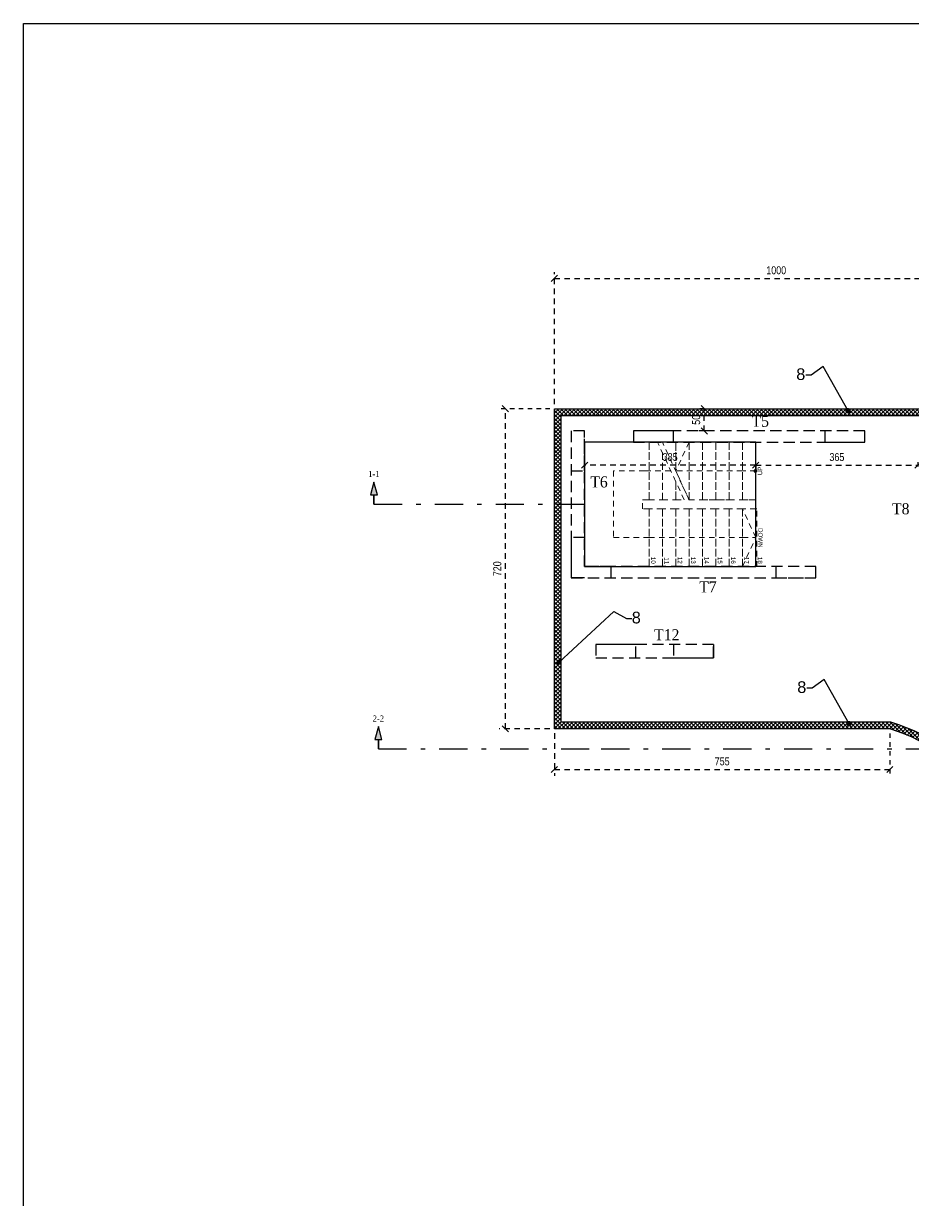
# Model space of a CAD drawing. Header units: millimetres. Extents: x -2171 to 1563, y -1758 to -1505.
# Drawn here: x 685.3 to 705.32, y -1616.72 to -1590.25 of the extents above; entities that cross this region are included whole.
import ezdxf
from ezdxf.enums import TextEntityAlignment as Align

# ---------------------------------------------------------------- set-up
doc = ezdxf.new("R2010")
doc.units = ezdxf.units.MM
doc.header["$PDMODE"] = 32
for name, pattern in [('DASHDOT', [25.4, 12.7, -6.35, 0, -6.35]), ('DASHED2', [0.375, 0.25, -0.125]), ('HIDDEN', [0.375, 0.25, -0.125]), ('HIDDEN2', [0.1875, 0.125, -0.0625])]:
    doc.linetypes.add(name, pattern=pattern)
doc.layers.get('Defpoints').update_dxf_attribs({"color": 6})
for name, color, linetype in [('-S-AKSONES', 50, 'DASHDOT'), ('-S_TEXT', 3, 'Continuous'), ('DIASTASEIS', 7, 'Continuous'), ('Geo_Beam', 7, 'Continuous'), ('Geo_Col', 7, 'Continuous'), ('Geo_Lines', 7, 'Continuous'), ('Geo_Lines_3', 7, 'Continuous'), ('Sect_Line_Symbol', 7, 'Continuous'), ('STAIRS', 9, 'Continuous'), ('STITHAIO', 94, 'Continuous'), ('Text_Col_-1', 7, 'Continuous')]:
    doc.layers.add(name, color=color, linetype=linetype)
doc.layers.add('A-ANNO-DIMS', color=1, linetype='Continuous', lineweight=9)
doc.styles.add('1-100', font='arial.ttf', dxfattribs={"width": 0.8})
doc.styles.add('ag', font='arial.ttf', dxfattribs={"height": 0.25})
doc.styles.add('GENERATED_STYLE_1', font='arial.ttf')
doc.styles.add('S1TmsNwRmn11_b_934_161', font='times.ttf', dxfattribs={"width": 0.933629, "height": 0.001087})
doc.styles.add('S1TmsNwRmn1359_b_934_161', font='times.ttf', dxfattribs={"width": 0.933629, "height": 0.135937})
doc.dimstyles.new('CHRISTOFOROS', dxfattribs={"dimscale": 0.2, "dimtxt": 0.25, "dimasz": 0.6, "dimexe": 0, "dimexo": 0, "dimgap": 0, "dimtad": 0, "dimdec": 0, "dimlfac": 100, "dimzin": 0, "dimdsep": 46, "dimtxsty": 'ag', "dimblk": 'ARCHTICK', "dimcen": 0, "dimclrd": 256, "dimclre": 256, "dimclrt": 1, "dimaunit": 1, "dimadec": 0, "dimazin": 0, "dimtfac": 1, "dimtdec": 0, "dimtofl": 0, "dimtmove": 0, "dimatfit": 3, "dimfxl": 1, "dimtolj": 1, "dimtzin": 0, "dimlwd": -1, "dimlwe": -1, "dimarcsym": 0})
doc.dimstyles.new('Copy of 1-100', dxfattribs={"dimtxt": 0.18, "dimasz": 0.14, "dimexe": 0.14, "dimexo": 0.1, "dimgap": 0.09, "dimtad": 1, "dimdec": 0, "dimlfac": 100, "dimrnd": 5, "dimzin": 5, "dimdsep": 46, "dimtxsty": '1-100', "dimblk": 'OBLIQUE', "dimcen": 0.09, "dimclrd": 1, "dimclre": 1, "dimclrt": 2, "dimadec": 0, "dimazin": 0, "dimtfac": 1, "dimtdec": 0, "dimtix": 1, "dimtmove": 2, "dimatfit": 3, "dimfxl": 5, "dimfxlon": 1, "dimtolj": 1, "dimtzin": 5, "dimarcsym": 0})

# ---------------------------------------------------------------- blocks, each defined once
blk = doc.blocks.new('_Oblique')
at = {"color": 0, "linetype": 'ByBlock', "lineweight": -2}
blk.add_line((-0.5, -0.5), (0.5, 0.5), dxfattribs=at)
blk = doc.blocks.new('*D1354')
at = {"layer": 'A-ANNO-DIMS', "color": 1, "linetype": 'HIDDEN', "lineweight": -2, "ltscale": 0.5, "transparency": 16777216}
blk.add_line((701.771, -1600.152), (701.771, -1600.322), dxfattribs=at)
at = {"layer": 'A-ANNO-DIMS', "color": 1, "linetype": 'DASHED2', "lineweight": -2, "ltscale": 0.5, "transparency": 16777216}
blk.add_line((701.771, -1600.182), (705.421, -1600.182), dxfattribs=at)
at = {"layer": 'A-ANNO-DIMS', "color": 1, "linetype": 'HIDDEN2', "lineweight": -2, "ltscale": 0.5, "transparency": 16777216}
blk.add_line((705.421, -1600.212), (705.421, -1600.042), dxfattribs=at)
at = {"layer": 'Defpoints', "color": 0, "ltscale": 0.5, "transparency": 16777216}
for p in [(701.771, -1600.052), (705.421, -1600.182), (705.421, -1600.312)]:
    blk.add_point(p, dxfattribs=at)
at = {"layer": 'A-ANNO-DIMS', "color": 1, "lineweight": -2, "ltscale": 0.5, "transparency": 16777216, "xscale": 0.14, "yscale": 0.14, "zscale": 0.14, "rotation": 180}
blk.add_blockref('_Oblique', (701.771, -1600.182), dxfattribs=at)
at = {"layer": 'A-ANNO-DIMS', "color": 1, "lineweight": -2, "ltscale": 0.5, "transparency": 16777216, "xscale": 0.14, "yscale": 0.14, "zscale": 0.14}
blk.add_blockref('_Oblique', (705.421, -1600.182), dxfattribs=at)
at = {"layer": 'A-ANNO-DIMS', "color": 2, "ltscale": 0.5, "transparency": 16777216, "insert": (703.596, -1600), "char_height": 0.18, "attachment_point": 5, "style": '1-100'}
blk.add_mtext('\\A1;365', dxfattribs=at)
blk = doc.blocks.new('*D1367')
at = {"layer": 'Defpoints', "color": 0, "ltscale": 0.5, "transparency": 16777216}
for p in [(700.613, -1598.912), (700.681, -1598.912), (700.681, -1599.412)]:
    blk.add_point(p, dxfattribs=at)
at = {"layer": 'DIASTASEIS', "color": 1, "linetype": 'HIDDEN2', "lineweight": -2, "ltscale": 0.5, "transparency": 16777216}
blk.add_line((700.613, -1598.912), (700.473, -1598.912), dxfattribs=at)
at = {"layer": 'DIASTASEIS', "color": 1, "linetype": 'DASHED2', "lineweight": -2, "ltscale": 0.5, "transparency": 16777216}
blk.add_line((700.613, -1599.412), (700.613, -1598.912), dxfattribs=at)
at = {"layer": 'DIASTASEIS', "color": 1, "linetype": 'HIDDEN', "lineweight": -2, "ltscale": 0.5, "transparency": 16777216}
blk.add_line((700.613, -1599.412), (700.473, -1599.412), dxfattribs=at)
at = {"layer": 'DIASTASEIS', "color": 1, "lineweight": -2, "ltscale": 0.5, "transparency": 16777216, "xscale": 0.14, "yscale": 0.14, "zscale": 0.14}
for p, rotation in [((700.613, -1598.912), 90), ((700.613, -1599.412), 270)]:
    blk.add_blockref('_Oblique', p, dxfattribs=dict(at, rotation=rotation))
at = {"layer": 'DIASTASEIS', "color": 2, "ltscale": 0.5, "transparency": 16777216, "insert": (700.431, -1599.162), "char_height": 0.18, "attachment_point": 5, "rotation": 90, "style": '1-100'}
blk.add_mtext('\\A1;50', dxfattribs=at)
blk = doc.blocks.new('*D1369')
at = {"layer": 'A-ANNO-DIMS', "color": 1, "linetype": 'HIDDEN2', "lineweight": -2, "ltscale": 0.5, "transparency": 16777216}
blk.add_line((697.921, -1600.212), (697.921, -1600.042), dxfattribs=at)
at = {"layer": 'A-ANNO-DIMS', "color": 1, "linetype": 'DASHED2', "lineweight": -2, "ltscale": 0.5, "transparency": 16777216}
blk.add_line((701.771, -1600.182), (697.921, -1600.182), dxfattribs=at)
at = {"layer": 'A-ANNO-DIMS', "color": 1, "linetype": 'HIDDEN', "lineweight": -2, "ltscale": 0.5, "transparency": 16777216}
blk.add_line((701.771, -1600.152), (701.771, -1600.322), dxfattribs=at)
at = {"layer": 'Defpoints', "color": 0, "ltscale": 0.5, "transparency": 16777216}
for p in [(697.921, -1600.182), (701.771, -1600.052), (697.921, -1600.312)]:
    blk.add_point(p, dxfattribs=at)
at = {"layer": 'A-ANNO-DIMS', "color": 1, "lineweight": -2, "ltscale": 0.5, "transparency": 16777216, "xscale": 0.14, "yscale": 0.14, "zscale": 0.14, "rotation": 180}
blk.add_blockref('_Oblique', (697.921, -1600.182), dxfattribs=at)
at = {"layer": 'A-ANNO-DIMS', "color": 1, "lineweight": -2, "ltscale": 0.5, "transparency": 16777216, "xscale": 0.14, "yscale": 0.14, "zscale": 0.14}
blk.add_blockref('_Oblique', (701.771, -1600.182), dxfattribs=at)
at = {"layer": 'A-ANNO-DIMS', "color": 2, "ltscale": 0.5, "transparency": 16777216, "insert": (699.846, -1600), "char_height": 0.18, "attachment_point": 5, "style": '1-100'}
blk.add_mtext('\\A1;385', dxfattribs=at)
blk = doc.blocks.new('*D1370')
at = {"layer": 'Defpoints', "color": 0, "ltscale": 0.5, "transparency": 16777216}
for p in [(707.221, -1595.982), (697.241, -1598.912), (707.221, -1598.912)]:
    blk.add_point(p, dxfattribs=at)
at = {"layer": 'DIASTASEIS', "color": 1, "linetype": 'HIDDEN', "lineweight": -2, "ltscale": 0.5, "transparency": 16777216}
blk.add_line((697.241, -1598.812), (697.241, -1595.842), dxfattribs=at)
at = {"layer": 'DIASTASEIS', "color": 1, "linetype": 'DASHED2', "lineweight": -2, "ltscale": 0.5, "transparency": 16777216}
blk.add_line((697.241, -1595.982), (707.221, -1595.982), dxfattribs=at)
at = {"layer": 'DIASTASEIS', "color": 1, "linetype": 'HIDDEN2', "lineweight": -2, "ltscale": 0.5, "transparency": 16777216}
blk.add_line((707.221, -1598.812), (707.221, -1595.842), dxfattribs=at)
at = {"layer": 'DIASTASEIS', "color": 1, "lineweight": -2, "ltscale": 0.5, "transparency": 16777216, "xscale": 0.14, "yscale": 0.14, "zscale": 0.14, "rotation": 180}
blk.add_blockref('_Oblique', (697.241, -1595.982), dxfattribs=at)
at = {"layer": 'DIASTASEIS', "color": 1, "lineweight": -2, "ltscale": 0.5, "transparency": 16777216, "xscale": 0.14, "yscale": 0.14, "zscale": 0.14}
blk.add_blockref('_Oblique', (707.221, -1595.982), dxfattribs=at)
at = {"layer": 'DIASTASEIS', "color": 2, "ltscale": 0.5, "transparency": 16777216, "insert": (702.231, -1595.8), "char_height": 0.18, "attachment_point": 5, "style": '1-100'}
blk.add_mtext('\\A1;1000', dxfattribs=at)
blk = doc.blocks.new('*D1373')
at = {"layer": 'Defpoints', "color": 0, "ltscale": 0.5, "transparency": 16777216}
for p in [(697.241, -1606.112), (704.788, -1606.113), (704.788, -1607.025)]:
    blk.add_point(p, dxfattribs=at)
at = {"layer": 'DIASTASEIS', "color": 1, "linetype": 'HIDDEN', "lineweight": -2, "ltscale": 0.5, "transparency": 16777216}
blk.add_line((697.241, -1606.212), (697.241, -1607.165), dxfattribs=at)
at = {"layer": 'DIASTASEIS', "color": 1, "linetype": 'HIDDEN2', "lineweight": -2, "ltscale": 0.5, "transparency": 16777216}
blk.add_line((704.788, -1606.213), (704.788, -1607.165), dxfattribs=at)
at = {"layer": 'DIASTASEIS', "color": 1, "linetype": 'DASHED2', "lineweight": -2, "ltscale": 0.5, "transparency": 16777216}
blk.add_line((697.241, -1607.025), (704.788, -1607.025), dxfattribs=at)
at = {"layer": 'DIASTASEIS', "color": 1, "lineweight": -2, "ltscale": 0.5, "transparency": 16777216, "xscale": 0.14, "yscale": 0.14, "zscale": 0.14, "rotation": 180}
blk.add_blockref('_Oblique', (697.241, -1607.025), dxfattribs=at)
at = {"layer": 'DIASTASEIS', "color": 1, "lineweight": -2, "ltscale": 0.5, "transparency": 16777216, "xscale": 0.14, "yscale": 0.14, "zscale": 0.14}
blk.add_blockref('_Oblique', (704.788, -1607.025), dxfattribs=at)
at = {"layer": 'DIASTASEIS', "color": 2, "ltscale": 0.5, "transparency": 16777216, "insert": (701.015, -1606.844), "char_height": 0.18, "attachment_point": 5, "style": '1-100'}
blk.add_mtext('\\A1;755', dxfattribs=at)
blk = doc.blocks.new('*D1359')
at = {"layer": 'Defpoints', "color": 0, "ltscale": 0.5, "transparency": 16777216}
for p in [(696.14, -1598.912), (697.241, -1598.912), (697.241, -1606.112)]:
    blk.add_point(p, dxfattribs=at)
at = {"layer": 'DIASTASEIS', "color": 1, "linetype": 'HIDDEN2', "lineweight": -2, "ltscale": 0.5, "transparency": 16777216}
blk.add_line((697.141, -1598.912), (696, -1598.912), dxfattribs=at)
at = {"layer": 'DIASTASEIS', "color": 1, "linetype": 'DASHED2', "lineweight": -2, "ltscale": 0.5, "transparency": 16777216}
blk.add_line((696.14, -1606.112), (696.14, -1598.912), dxfattribs=at)
at = {"layer": 'DIASTASEIS', "color": 1, "linetype": 'HIDDEN', "lineweight": -2, "ltscale": 0.5, "transparency": 16777216}
blk.add_line((697.141, -1606.112), (696, -1606.112), dxfattribs=at)
at = {"layer": 'DIASTASEIS', "color": 1, "lineweight": -2, "ltscale": 0.5, "transparency": 16777216, "xscale": 0.14, "yscale": 0.14, "zscale": 0.14}
for p, rotation in [((696.14, -1598.912), 90), ((696.14, -1606.112), 270)]:
    blk.add_blockref('_Oblique', p, dxfattribs=dict(at, rotation=rotation))
at = {"layer": 'DIASTASEIS', "color": 2, "ltscale": 0.5, "transparency": 16777216, "insert": (695.958, -1602.512), "char_height": 0.18, "attachment_point": 5, "rotation": 90, "style": '1-100'}
blk.add_mtext('\\A1;720', dxfattribs=at)
blk = doc.blocks.new('_ArchTick')
at = {"color": 0, "linetype": 'ByBlock', "const_width": 0.15}
blk.add_lwpolyline([(-0.5, -0.5), (0.5, 0.5)], dxfattribs=at)

msp = doc.modelspace()

# ---------------------------------------------------------------- hatches: boundary and pattern name
at = {"layer": 'Geo_Lines_3', "linetype": 'Continuous', "ltscale": 0.5, "transparency": 33554572}
h = msp.add_hatch(dxfattribs=at)
h.set_pattern_fill('ANSI37', color=9, scale=0.02)
edge = h.paths.add_edge_path(flags=16)
edge.add_line((697.3913, -1605.963), (697.3914, -1599.0619))
edge.add_line((697.3914, -1599.0619), (707.3714, -1599.0619))
edge.add_line((707.3714, -1599.0619), (707.3714, -1597.2765))
edge.add_line((707.3714, -1597.2765), (719.2302, -1597.2765))
edge.add_arc((719.2302, -1599.9728), 2.6963, 22.83568, 90, ccw=False)
edge.add_line((721.7152, -1598.9264), (722.8015, -1602.3288))
edge.add_arc((720.9242, -1602.9473), 1.9766, -84.52267, 18.23344, ccw=False)
edge.add_line((721.1129, -1604.9148), (716.2732, -1604.9148))
edge.add_arc((716.2732, -1605.3707), 0.4558, 90, 269.18216)
edge.add_line((716.2667, -1605.8265), (720.715, -1605.8268))
edge.add_arc((720.7149, -1607.1379), 1.3111, -8.00401, 89.99629, ccw=False)
edge.add_line((722.0132, -1607.3204), (721.3926, -1611.4505))
edge.add_arc((718.2802, -1610.9828), 3.1473, 270.0598, 351.45466, ccw=False)
edge.add_line((718.2835, -1614.1301), (708.7897, -1613.7092))
edge.add_arc((709.0226, -1611.6505), 2.0719, 180.18541, 263.54377, ccw=False)
edge.add_line((706.9508, -1611.6572), (707.223, -1608.6717))
edge.add_arc((703.5357, -1608.6652), 3.6873, 359.89853, 374.25854)
edge.add_arc((703.7001, -1609.7566), 3.9524, 30.3915, 73.69922)
edge.add_line((704.8095, -1605.963), (697.3913, -1605.963))
edge = h.paths.add_edge_path()
edge.add_line((697.2413, -1606.113), (697.2414, -1598.9119))
edge.add_line((697.2414, -1598.9119), (707.2214, -1598.9119))
edge.add_line((707.2214, -1598.9119), (707.2214, -1597.1265))
edge.add_line((707.2214, -1597.1265), (719.2302, -1597.1265))
edge.add_arc((719.2302, -1599.9728), 2.8463, 22.69864, 90, ccw=False)
edge.add_line((721.8561, -1598.8745), (722.9442, -1602.2826))
edge.add_arc((720.9242, -1602.9473), 2.1266, -84.71951, 18.21455, ccw=False)
edge.add_line((721.1199, -1605.0648), (716.2732, -1605.0648))
edge.add_arc((716.2732, -1605.3707), 0.3058, 90, 269.00237)
edge.add_line((716.2679, -1605.6765), (720.715, -1605.6768))
edge.add_arc((720.7149, -1607.1379), 1.4611, -8.03255, 89.99629, ccw=False)
edge.add_line((722.1617, -1607.342), (721.541, -1611.4727))
edge.add_arc((718.2802, -1610.9828), 3.2973, 270, 351.45466, ccw=False)
edge.add_line((718.2802, -1614.2801), (708.778, -1613.8588))
edge.add_arc((709.0226, -1611.6505), 2.2219, 179.99999, 263.67838, ccw=False)
edge.add_line((706.8008, -1611.6505), (707.073, -1608.6648))
edge.add_arc((703.5357, -1608.6652), 3.5373, 0.00579, 13.91431)
edge.add_arc((703.7001, -1609.7566), 3.8024, 30.71219, 73.37857)
edge.add_line((704.7878, -1606.113), (697.2413, -1606.113))
at = {"layer": 'Sect_Line_Symbol'}
for points in [[(693.1819, -1601.0619), (693.1819, -1600.8517), (693.2595, -1600.8517), (693.1819, -1600.5619), (693.1042, -1600.8517), (693.1819, -1600.8517)], [(693.2819, -1606.5619), (693.2819, -1606.3517), (693.3595, -1606.3517), (693.2819, -1606.0619), (693.2042, -1606.3517), (693.2819, -1606.3517)]]:
    msp.add_hatch(color=2, dxfattribs=at).paths.add_polyline_path(points)
at = {"layer": 'STAIRS', "linetype": 'HIDDEN2', "lineweight": 13}
msp.add_hatch(color=8, dxfattribs=at).paths.add_polyline_path([(701.7715, -1600.2744, 1), (701.7715, -1600.3494, 1)])

# ---------------------------------------------------------------- linework, layer by layer
at = {"layer": '-S_TEXT', "ltscale": 5}
msp.add_lwpolyline([(685.3007, -1590.2497), (743.4482, -1590.2497), (743.4482, -1630.2944), (685.3007, -1630.2944)], close=True, dxfattribs=at)
at = {"layer": 'Geo_Beam', "color": 94, "ltscale": 0.5}
msp.add_line((699.0214, -1599.6619), (697.9214, -1599.6619), dxfattribs=at)
at = {"layer": 'Geo_Beam', "color": 94}
for points in [[(697.9214, -1602.7119), (697.6214, -1602.7119)], [(700.8213, -1604.213), (700.8213, -1604.5119)], [(700.8201, -1604.5119), (700.8201, -1604.513)], [(700.8213, -1604.5119), (700.8201, -1604.5119)]]:
    msp.add_lwpolyline(points, dxfattribs=at)
at = {"layer": 'Geo_Col', "color": 94, "linetype": 'HIDDEN'}
for points in [[(697.9214, -1599.4119), (697.6214, -1599.4119)], [(697.6214, -1599.4119), (697.6214, -1602.7119)], [(697.9214, -1602.4619), (697.9214, -1599.4119)], [(703.1214, -1602.4619), (697.9214, -1602.4619)], [(703.1214, -1602.7119), (703.1214, -1602.4619)], [(697.6214, -1602.7119), (703.1214, -1602.7119)]]:
    msp.add_lwpolyline(points, dxfattribs=at)
for points in [[(697.6214, -1599.4119), (697.6214, -1600.3119), (697.9214, -1600.3119), (697.9214, -1599.4119)], [(699.0214, -1599.6619), (704.2217, -1599.6619), (704.2217, -1599.4119), (699.0214, -1599.4119)], [(699.0214, -1599.6619), (699.9214, -1599.6619), (699.9214, -1599.4119), (699.0214, -1599.4119)], [(704.2217, -1599.4119), (703.3217, -1599.4119), (703.3217, -1599.6619), (704.2217, -1599.6619)], [(697.6214, -1602.7119), (698.5214, -1602.7119), (698.5214, -1602.4619), (697.9214, -1602.4619), (697.9214, -1601.8119), (697.6214, -1601.8119)], [(703.1214, -1602.4619), (702.2214, -1602.4619), (702.2214, -1602.7119), (703.1214, -1602.7119)], [(698.1713, -1604.5119), (700.8213, -1604.5119), (700.8213, -1604.2119), (698.1713, -1604.2119)], [(698.1713, -1604.5119), (699.0713, -1604.5119), (699.0713, -1604.2119), (698.1713, -1604.2119)], [(700.8213, -1604.2119), (699.9213, -1604.2119), (699.9213, -1604.5119), (700.8213, -1604.5119)]]:
    msp.add_lwpolyline(points, close=True, dxfattribs=at)
at = {"layer": 'Geo_Lines', "color": 94}
msp.add_lwpolyline([(697.2414, -1598.9119), (707.2214, -1598.9119), (707.2214, -1597.1265), (719.2302, -1597.1323, -0.3261907), (721.9445, -1599.1159), (722.9442, -1602.2826, -0.506899), (720.8964, -1605.0765), (716.2733, -1605.0765, 0.9908737), (716.2678, -1605.6765), (720.715, -1605.6765, -0.4559686), (722.1617, -1607.342), (721.541, -1611.4727, -0.3899719), (718.0578, -1614.2779), (708.778, -1613.8588, -0.4117698), (706.8123, -1611.4243), (707.0573, -1608.9981, 0.0876988), (706.9692, -1607.8146, 0.1882394), (704.7878, -1606.1125), (697.2413, -1606.1124)], format="xyb", close=True, dxfattribs=at)
at = {"layer": 'Geo_Lines', "color": 94, "ltscale": 0.5}
msp.add_lwpolyline([(697.9214, -1602.4619), (701.7715, -1602.4619), (701.7715, -1599.6619), (697.9214, -1599.6619)], close=True, dxfattribs=at)
at = {"layer": 'Sect_Line_Symbol', "color": 2, "linetype": 'DASHDOT', "ltscale": 0.05}
msp.add_line((698.2968, -1606.5619), (707.2834, -1606.5619), dxfattribs=at)
at = {"layer": 'Sect_Line_Symbol', "color": 2}
for points in [[(693.1819, -1601.0619), (693.1819, -1600.8517), (693.2595, -1600.8517), (693.1819, -1600.5619), (693.1042, -1600.8517), (693.1819, -1600.8517)], [(693.2819, -1606.5619), (693.2819, -1606.3517), (693.3595, -1606.3517), (693.2819, -1606.0619), (693.2042, -1606.3517), (693.2819, -1606.3517)]]:
    msp.add_lwpolyline(points, close=True, dxfattribs=at)
at = {"layer": 'Sect_Line_Symbol', "color": 2, "linetype": 'DASHDOT', "ltscale": 0.05}
for points in [[(693.1819, -1601.0619), (698.2288, -1601.0619)], [(693.2819, -1606.5619), (698.2968, -1606.5619)]]:
    msp.add_lwpolyline(points, dxfattribs=at)
at = {"layer": 'STAIRS', "color": 8, "linetype": 'HIDDEN2', "lineweight": 13}
for p, q in [((699.3715, -1599.6619), (699.3715, -1600.9619)), ((699.3715, -1600.9619), (699.3715, -1599.6619)), ((700.1613, -1600.9619), (699.5613, -1599.6619)), ((700.2715, -1600.9619), (699.6715, -1599.6619)), ((699.9715, -1599.6619), (699.9715, -1600.3119)), ((699.9715, -1600.3119), (699.9715, -1599.6619)), ((700.2715, -1599.6619), (699.9715, -1600.3119)), ((700.2715, -1599.6619), (700.2715, -1600.9619)), ((700.2715, -1600.9619), (700.2715, -1599.6619)), ((700.5715, -1599.6619), (700.5715, -1600.9619)), ((700.5715, -1600.9619), (700.5715, -1599.6619)), ((700.8715, -1599.6619), (700.8715, -1600.9619)), ((700.8715, -1600.9619), (700.8715, -1599.6619)), ((701.1715, -1599.6619), (701.1715, -1600.9619)), ((701.1715, -1600.9619), (701.1715, -1599.6619)), ((701.4715, -1599.6619), (701.4715, -1600.9619)), ((701.4715, -1600.9619), (701.4715, -1599.6619)), ((699.6715, -1599.9005), (699.6715, -1600.9619)), ((699.6715, -1600.9619), (699.6715, -1599.9005)), ((699.2715, -1600.3119), (698.5714, -1600.3119)), ((698.5714, -1600.3119), (698.5714, -1601.8119)), ((699.3715, -1600.3119), (699.2715, -1600.3119)), ((699.8613, -1600.3119), (699.3715, -1600.3119)), ((701.4715, -1600.3119), (699.9715, -1600.3119)), ((699.9715, -1600.3119), (700.2715, -1600.9619)), ((701.7715, -1600.3119), (701.4715, -1600.3119)), ((699.9715, -1600.5505), (699.9715, -1600.9619)), ((699.9715, -1600.9619), (699.9715, -1600.5505)), ((699.2214, -1601.1619), (699.2214, -1600.9619)), ((699.2214, -1600.9619), (699.2715, -1600.9619)), ((699.2715, -1600.9619), (699.3715, -1600.9619)), ((699.3715, -1600.9619), (699.6715, -1600.9619)), ((699.6715, -1600.9619), (699.9715, -1600.9619)), ((699.9715, -1600.9619), (700.1613, -1600.9619)), ((700.2715, -1600.9619), (701.7715, -1600.9619)), ((700.2715, -1600.9619), (700.5715, -1600.9619)), ((700.5715, -1600.9619), (700.8715, -1600.9619)), ((700.8715, -1600.9619), (701.1715, -1600.9619)), ((701.1715, -1600.9619), (701.4715, -1600.9619)), ((701.4715, -1600.9619), (701.7715, -1600.9619)), ((699.3715, -1601.1619), (699.2214, -1601.1619)), ((699.3715, -1602.4619), (699.3715, -1601.1619)), ((699.6715, -1601.1619), (699.3715, -1601.1619)), ((699.3715, -1601.1619), (699.3715, -1602.4619)), ((699.6715, -1602.4619), (699.6715, -1601.1619)), ((699.9715, -1601.1619), (699.6715, -1601.1619)), ((699.6715, -1601.1619), (699.6715, -1602.4619)), ((699.9715, -1602.4619), (699.9715, -1601.1619)), ((700.2715, -1601.1619), (699.9715, -1601.1619)), ((699.9715, -1601.1619), (699.9715, -1602.4619)), ((700.2715, -1602.4619), (700.2715, -1601.1619)), ((700.5715, -1601.1619), (700.2715, -1601.1619)), ((700.2715, -1601.1619), (700.2715, -1602.4619)), ((700.5715, -1602.4619), (700.5715, -1601.1619)), ((700.8715, -1601.1619), (700.5715, -1601.1619)), ((700.5715, -1601.1619), (700.5715, -1602.4619)), ((700.8715, -1602.4619), (700.8715, -1601.1619)), ((701.1715, -1601.1619), (700.8715, -1601.1619)), ((700.8715, -1601.1619), (700.8715, -1602.4619)), ((701.1715, -1602.4619), (701.1715, -1601.1619)), ((701.4715, -1601.1619), (701.1715, -1601.1619)), ((701.1715, -1601.1619), (701.1715, -1602.4619)), ((701.4715, -1602.4619), (701.4715, -1601.1619)), ((701.4715, -1601.1619), (701.4715, -1602.4619)), ((701.7715, -1601.1619), (701.4715, -1601.1619)), ((701.7715, -1601.8119), (701.4715, -1601.1619)), ((701.7965, -1601.1619), (701.7715, -1601.1619)), ((701.7965, -1602.4619), (701.7965, -1601.1619)), ((698.5714, -1601.8119), (699.3715, -1601.8119)), ((699.3715, -1601.8119), (701.4715, -1601.8119)), ((701.4715, -1601.8119), (701.7715, -1601.8119)), ((701.4715, -1602.4619), (701.7715, -1601.8119))]:
    msp.add_line(p, q, dxfattribs=at)
at = {"layer": 'STAIRS', "color": 8, "linetype": 'HIDDEN2', "lineweight": 13, "flags": 128}
msp.add_lwpolyline([(701.7715, -1600.2744, 1), (701.7715, -1600.3494, 1)], format="xyb", close=True, dxfattribs=at)
at = {"layer": 'STITHAIO', "ltscale": 0.5}
for points in [[(697.2413, -1606.113), (697.2414, -1598.9119), (707.2214, -1598.9119), (707.2214, -1597.1265), (719.2302, -1597.1265, -0.3024004), (721.8561, -1598.8745), (722.9442, -1602.2826, -0.4819882), (721.1199, -1605.0648), (716.2732, -1605.0648, 0.9913317), (716.2679, -1605.6765), (720.715, -1605.6768, -0.4558782), (722.1617, -1607.342), (721.541, -1611.4727, -0.371175), (718.2802, -1614.2801), (708.778, -1613.8588, -0.3822548), (706.8008, -1611.6505), (707.073, -1608.6648, 0.060762), (706.9692, -1607.8146, 0.1883482), (704.7878, -1606.113)], [(697.3913, -1605.963), (697.3914, -1599.0619), (707.3714, -1599.0619), (707.3714, -1597.2765), (719.2302, -1597.2765, -0.3017479), (721.7152, -1598.9264), (722.8015, -1602.3288, -0.4810316), (721.1129, -1604.9148), (716.2732, -1604.9148, 0.9928884), (716.2667, -1605.8265), (720.715, -1605.8268, -0.4557278), (722.0132, -1607.3204), (721.3926, -1611.4505, -0.3708781), (718.2835, -1614.1301), (708.7897, -1613.7092, -0.3806553), (706.9508, -1611.6572), (707.223, -1608.6717, 0.0627395), (707.1094, -1607.757, 0.1912474), (704.8095, -1605.963)]]:
    msp.add_lwpolyline(points, format="xyb", close=True, dxfattribs=at)

# ---------------------------------------------------------------- texts
at = {"layer": '-S-AKSONES', "color": 3, "linetype": 'Continuous', "char_height": 0.2625, "width": 0.416093, "style": 'ag'}
for insert, attachment_point in [((702.8855, -1598.0035), 3), ((698.9814, -1603.4778), 1), ((702.9085, -1605.0413), 3)]:
    msp.add_mtext('8', dxfattribs=dict(at, insert=insert, attachment_point=attachment_point))
at = {"layer": 'Sect_Line_Symbol', "color": 2, "style": 'S1TmsNwRmn1359_b_934_161', "width": 0.933629}
for s, p in [('1-1', (693.1819, -1600.3119)), ('2-2', (693.2819, -1605.8119))]:
    msp.add_text(s, height=0.13594, dxfattribs=at).set_placement(p, align=Align.TOP_CENTER)
at = {"layer": 'STAIRS', "color": 8, "linetype": 'HIDDEN2', "lineweight": 13, "char_height": 0.1, "attachment_point": 4, "style": 'GENERATED_STYLE_1'}
for s, insert, rotation in [('\\A1;{\\pql;\\fArial|b0|i0|c0|p0;\\W1.000000;UP}', (701.8666, -1600.4072), 90), ('\\A1;{\\pql;\\fArial|b0|i0|c0|p0;\\W1.000000;DOWN}', (701.8763, -1601.5948), 270), ('\\A1;{\\pql;\\fArial|b0|i0|c0|p0;\\W1.000000;10}', (699.4663, -1602.2444), 270), ('\\A1;{\\pql;\\fArial|b0|i0|c0|p0;\\W1.000000;11}', (699.7672, -1602.2545), 270), ('\\A1;{\\pql;\\fArial|b0|i0|c0|p0;\\W1.000000;12}', (700.0672, -1602.2444), 270), ('\\A1;{\\pql;\\fArial|b0|i0|c0|p0;\\W1.000000;13}', (700.3663, -1602.2444), 270), ('\\A1;{\\pql;\\fArial|b0|i0|c0|p0;\\W1.000000;14}', (700.6672, -1602.2444), 270), ('\\A1;{\\pql;\\fArial|b0|i0|c0|p0;\\W1.000000;15}', (700.9663, -1602.2444), 270), ('\\A1;{\\pql;\\fArial|b0|i0|c0|p0;\\W1.000000;16}', (701.2663, -1602.2444), 270), ('\\A1;{\\pql;\\fArial|b0|i0|c0|p0;\\W1.000000;17}', (701.5672, -1602.2444), 270), ('\\A1;{\\pql;\\fArial|b0|i0|c0|p0;\\W1.000000;18}', (701.8663, -1602.2444), 270)]:
    msp.add_mtext(s, dxfattribs=dict(at, insert=insert, rotation=rotation))
at = {"layer": 'Text_Col_-1', "color": 200, "style": 'S1TmsNwRmn11_b_934_161', "width": 0.933629}
for s, p in [('T5', (701.6766, -1599.3194)), ('T6', (698.0497, -1600.6828)), ('T8', (704.8372, -1601.2869)), ('T7', (700.4992, -1603.0451)), ('T12', (699.4854, -1604.1205))]:
    msp.add_text(s, height=0.25, dxfattribs=at).set_placement(p)

# ---------------------------------------------------------------- dimensions: what is measured, and where the dimension line sits
at = {"layer": 'A-ANNO-DIMS', "ltscale": 0.5}
for base, p2, picture, middle in [((697.9214, -1600.182), (697.9214, -1600.3119), '*D1369', (699.8464, -1600.0001)), ((705.4214, -1600.182), (705.4214, -1600.3119), '*D1354', (703.5964, -1600.0001))]:
    dim = msp.add_linear_dim(base=base, p1=(701.7715, -1600.0524), p2=p2, dimstyle='Copy of 1-100', dxfattribs=at)
    dim.commit()
    dim.dimension.update_dxf_attribs({"geometry": picture, "text_midpoint": middle})
at = {"layer": 'DIASTASEIS', "ltscale": 0.5}
for base, p1, p2, picture, middle in [((707.2214, -1595.9817), (697.2414, -1598.9119), (707.2214, -1598.9119), '*D1370', (702.2314, -1595.7998)), ((704.7878, -1607.025), (697.2413, -1606.1124), (704.7878, -1606.1125), '*D1373', (701.0146, -1606.8435))]:
    dim = msp.add_linear_dim(base=base, p1=p1, p2=p2, dimstyle='Copy of 1-100', dxfattribs=at)
    dim.commit()
    dim.dimension.update_dxf_attribs({"geometry": picture, "text_midpoint": middle})
for base, p1, p2, picture, middle in [((696.14, -1598.9119), (697.2413, -1606.1124), (697.2414, -1598.9119), '*D1359', (695.9581, -1602.5121)), ((700.6127, -1598.9119), (700.6811, -1599.4119), (700.6811, -1598.9119), '*D1367', (700.4308, -1599.1619))]:
    dim = msp.add_linear_dim(base=base, p1=p1, p2=p2, angle=90, dimstyle='Copy of 1-100', dxfattribs=at)
    dim.commit()
    dim.dimension.update_dxf_attribs({"geometry": picture, "text_midpoint": middle})

# ---------------------------------------------------------------- leaders
at = {"layer": '-S-AKSONES', "color": 1, "linetype": 'Continuous', "annotation_type": 0, "has_hookline": 1, "text_width": 0.173}
for points, hookline_direction in [([(703.846, -1598.9577), (703.2878, -1597.966), (703.019, -1598.1587), (702.899, -1598.1587)], 1), ([(697.3472, -1604.6119), (698.5773, -1603.4753), (698.8614, -1603.6335), (698.9814, -1603.6335)], 0), ([(703.869, -1605.9955), (703.3109, -1605.0038), (703.042, -1605.1964), (702.922, -1605.1964)], 1)]:
    msp.add_leader(points, dimstyle='CHRISTOFOROS', override={"dimgap": 0, "dimtad": 0, "dimclrd": 1, "dimldrblk": 'Dot', "dimfxl": 0.1, "dimfxlon": 1, "dimarcsym": 1}, dxfattribs=dict(at, hookline_direction=hookline_direction))

doc.saveas('drawing.dxf')
